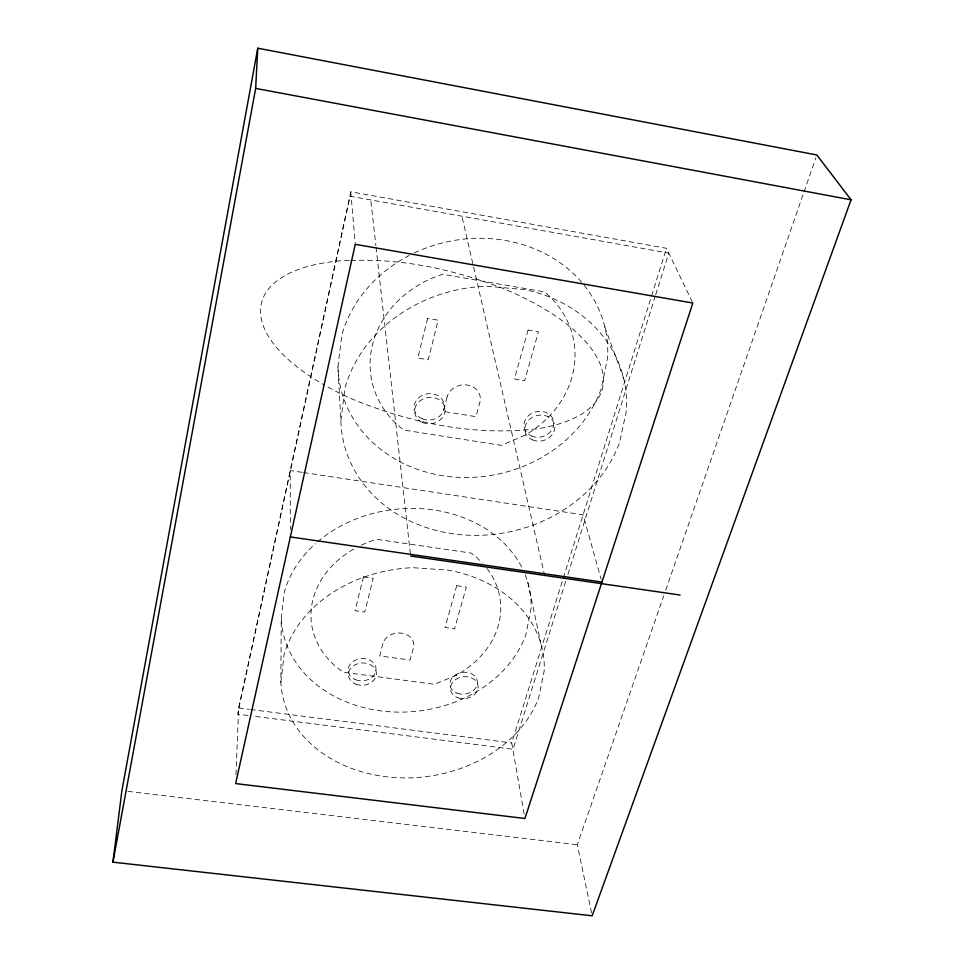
<?xml version="1.0" encoding="UTF-8"?>
<svg xmlns="http://www.w3.org/2000/svg" width="964" height="964" viewBox="0 0 964 964"><rect width="100%" height="100%" fill="white"/><g stroke="black" fill="none" stroke-linecap="round" stroke-linejoin="round"><path stroke-width="0.72" stroke-dasharray="4.82 3.62" d="M280.861 682.391L284.079 654.725A132.08 104.787 -6.5 0 1 412.785 567.688L448.079 570.098A132.08 104.787 -6.5 0 1 544.214 670.727L538.683 697.743A132.08 104.787 -6.5 0 1 395.855 777.623A132.08 104.787 -6.5 0 1 280.861 682.391L281.247 619.021L284.296 592.233A125.236 101.545 -6.4 0 1 315.469 543.672M235.987 774.682L238.638 707.974L350.763 191.812L666.473 248.29L692.188 301.708M340.894 420.726L345.016 387.938A143.612 123.79 -11.3 0 1 486.928 286.236L525.199 289.634A143.612 123.79 -11.3 0 1 626.431 410.664L619.611 442.584A143.612 123.79 -11.3 0 1 462.913 534.887A143.612 123.79 -11.3 0 1 340.894 420.726L337.942 366.85L341.786 335.4A135.562 118.897 -11.5 0 1 409.073 255.52M524.139 814.05L511.727 742.907L562.892 579.376M563.337 577.942L666.473 248.29M565.687 581.473L513.017 749.233L252.46 716.059M567.941 574.303L655.279 296.117M655.737 294.683L668.787 253.098L350.113 196.234L237.566 714.167L250.965 715.878M591.571 912.896L577.316 844.741L663.738 595.848M665.714 590.161L803.506 193.366M804 191.944L815.857 157.819M525.247 435.041L501.401 445.368L403.832 430.065A102.931 90.255 -11.5 0 1 372.55 344.473A102.931 90.255 -11.5 0 1 442.693 274.294L544.515 291.863A102.931 90.255 -11.5 0 1 525.247 435.041L525.609 435.089M456.575 675.246L434.294 684.283L343.413 672.221A95.099 77.084 -6.4 0 1 353.692 549.131M349.305 260.533L343.353 260.569A175.773 76.59 14.1 0 0 324.35 385.058M350.788 260.533C402.217 258.268 453.345 269.583 501.232 287.742A175.773 76.59 14.1 0 1 537.611 428.727C474.722 436.331 411.098 423.244 352.932 399.373A175.773 76.59 14.1 0 1 325.615 385.781M127.863 791.372L577.316 844.741M238.638 707.974L249.086 709.311M250.58 709.504L511.727 742.907M302.118 472.336L290.224 470.528L290.333 529.561M303.6 472.553L583.087 514.824L601.126 579.219M604.802 326.917L623.66 378.43M462.25 217.731L544.648 575.424M527.754 582.22L540.876 643.591M370.947 201.452L375.9 245.675M376.056 247.145L410.459 554.541M350.763 191.812L355.138 242.832M337.942 366.85A135.562 118.897 -11.5 0 0 453.55 476.987A135.562 118.897 -11.5 0 0 601.331 388.504L607.597 357.849A135.562 118.897 -11.5 0 0 582.666 283.476M414.291 252.942A135.562 118.897 -11.5 0 1 581.702 282.344M281.247 619.021A125.236 101.545 -6.4 0 0 390.528 711.818A125.236 101.545 -6.4 0 0 525.898 634.698L531.031 608.513A125.236 101.545 -6.4 0 0 524.958 574.207M317.59 541.828A125.236 101.545 -6.4 0 1 522.609 568.941M486.928 568.399A95.099 77.084 -6.4 0 1 456.237 675.21M361.392 545.118A95.099 77.084 -6.4 0 1 376.575 539.298L471.143 553.095A95.099 77.084 -6.4 0 1 482.265 562.928M363.428 576.894L355.029 610.682L364.741 612.032L373.225 578.279L363.428 576.894M427.594 318.409L417.761 358.042L428.209 359.753L438.15 320.193L427.594 318.409M382.937 643.542L379.72 655.93L410.134 660.027L413.472 647.688A15.653 12.544 -6.1 0 0 401.506 633.155A15.653 12.544 -6.1 0 0 382.937 643.542M447.079 396.975L443.32 411.459L475.987 416.665L479.879 402.253A16.918 14.665 -10.4 0 0 467.347 385.046A16.918 14.665 -10.4 0 0 447.079 396.975M456.719 585.69L445.043 627.516L454.562 628.829L466.359 587.064L456.719 585.69M528.079 330.037L514.414 378.997L524.645 380.672L538.454 331.785L528.079 330.037M531.501 436.041A15.038 12.857 -13.8 0 0 553.806 423.28A15.038 12.857 -13.8 0 0 531.333 413.604A15.038 12.857 -13.8 0 0 531.501 436.041M532.453 439.861A15.099 12.893 -13.8 0 0 554.854 427.064A15.099 12.893 -13.8 0 0 532.297 417.376A15.099 12.893 -13.8 0 0 532.453 439.861M422.196 418.75A15.183 13.159 -8.5 0 0 444.416 405.796A15.183 13.159 -8.5 0 0 421.244 395.951A15.183 13.159 -8.5 0 0 422.196 418.75M422.726 422.557A15.243 13.195 -8.5 0 0 445.031 409.567A15.243 13.195 -8.5 0 0 421.774 399.686A15.243 13.195 -8.5 0 0 422.726 422.557M457.093 693.2A13.821 10.905 -8.2 0 0 477.421 682.175A13.821 10.905 -8.2 0 0 456.442 674.27A13.821 10.905 -8.2 0 0 457.093 693.2M457.707 697.659A13.87 10.929 -8.2 0 0 478.108 686.609A13.87 10.929 -8.2 0 0 457.057 678.68A13.87 10.929 -8.2 0 0 457.707 697.659M355.824 679.825A13.978 11.11 -4.8 0 0 376.056 668.654A13.978 11.11 -4.8 0 0 354.487 660.617A13.978 11.11 -4.8 0 0 355.824 679.825M356.078 684.271A14.026 11.134 -4.8 0 0 376.382 673.077A14.026 11.134 -4.8 0 0 354.728 665.027A14.026 11.134 -4.8 0 0 356.078 684.271"/><path stroke-width="1.45" d="M112.945 862.165L255.665 88.399L257.762 48.2L816.845 154.975L851.055 199.813L592.173 915.8L112.945 862.165L121.898 790.661L257.762 48.2M290.345 536.936L601.934 582.075M410.616 556.023L680.09 595.029M255.665 88.399L851.055 199.813M355.258 244.326L235.638 783.575L524.922 818.496L692.827 303.033L355.258 244.326"/></g></svg>
